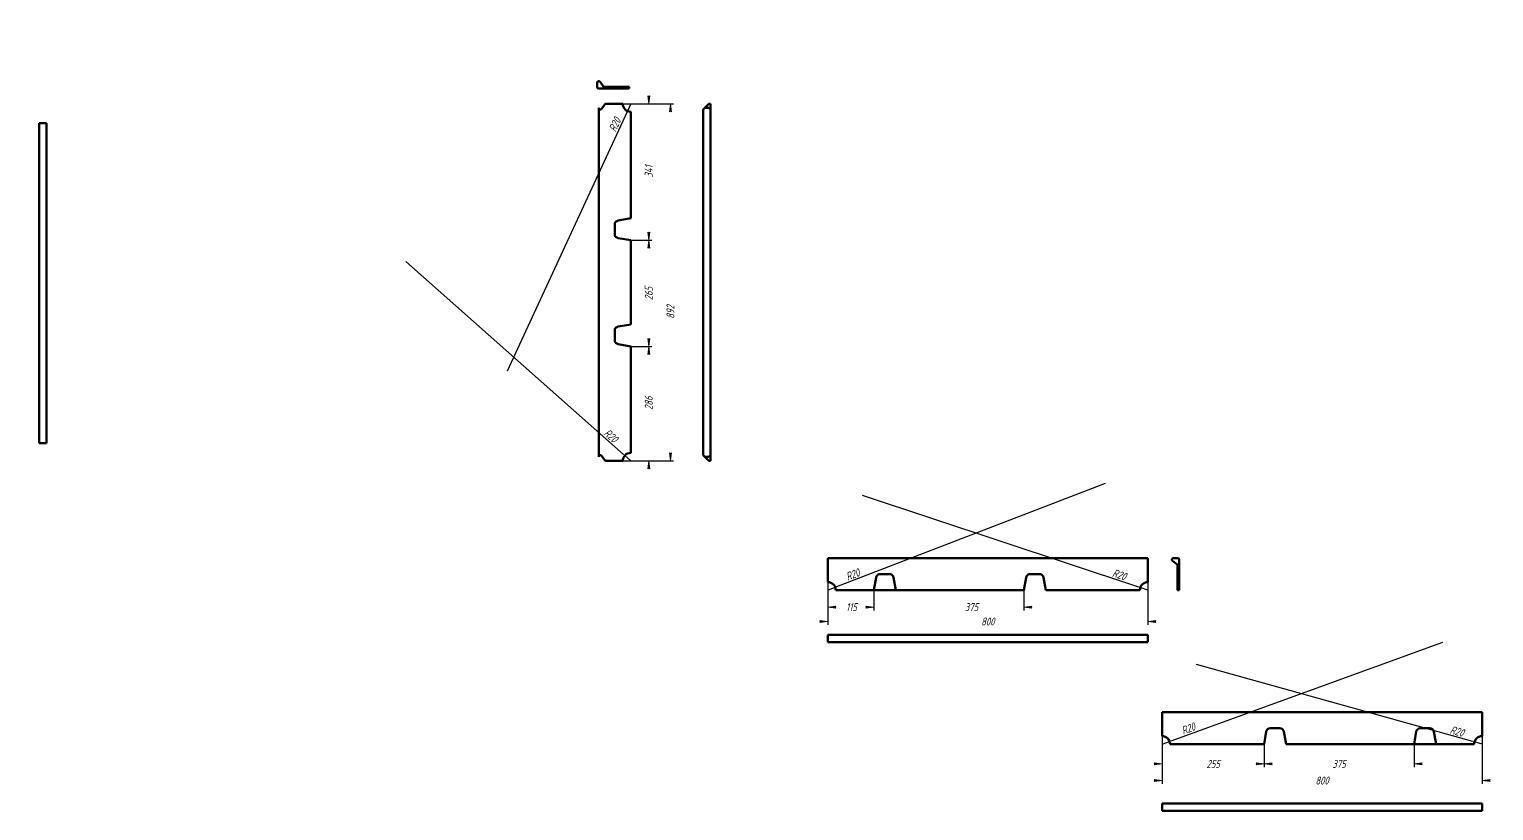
# Model space of a CAD drawing. Header units: millimetres. Extents: x 0 to 7350, y -239 to 297.
# Drawn here: x 3691 to 4607, y -191 to 297 of the extents above; entities that cross this region are included whole.
import ezdxf

# ---------------------------------------------------------------- set-up
doc = ezdxf.new("R2010")
doc.units = ezdxf.units.MM
doc.linetypes.add('K5LT_BASIC', pattern=[0])
doc.linetypes.add('K5LT_THIN', pattern=[0])
doc.layers.add('Системный слой', color=7, linetype='Continuous')
doc.layers.add('Системный слой (1)', color=7, linetype='Continuous', true_color=0x909090)
doc.styles.add('KDIMTEXTSTYLE', font='GOST_AU.SHX', dxfattribs={"width": 0.96, "oblique": 15, "height": 5})
doc.dimstyles.new('KDIMSTYLE (0.25)', dxfattribs={"dimtxt": 5, "dimasz": 1, "dimexe": 2, "dimexo": 0, "dimgap": 1, "dimtad": 1, "dimlfac": 4, "dimtxsty": 'KDIMTEXTSTYLE', "dimsah": 1, "dimcen": 0, "dimdle": 1, "dimadec": 0, "dimazin": 0, "dimtfac": 0.667, "dimtmove": 0, "dimatfit": 3, "dimfxl": 1, "dimtvp": 1, "dimtolj": 1, "dimtzin": 0, "dimarcsym": 0})

# ---------------------------------------------------------------- blocks, each defined once
blk = doc.blocks.new('KDIMARROW_01')
at = {"layer": 'Системный слой'}
blk.add_hatch(color=0, dxfattribs=at).paths.add_polyline_path([(0, 0), (-5, 0.66), (-4.5, 0), (-5, -0.66)])
at = {"layer": 'Системный слой', "color": 0, "linetype": 'K5LT_THIN', "lineweight": 18}
for p, q in [((-4.5, 0), (-5, 0.66)), ((-5, 0.66), (0, 0)), ((0, 0), (-5, -0.66)), ((-5, -0.66), (-4.5, 0))]:
    blk.add_line(p, q, dxfattribs=at)
at = {"layer": 'Системный слой (1)', "color": 0, "linetype": 'K5LT_THIN', "lineweight": 18}
blk.add_line((0, 0), (-1, 0), dxfattribs=at)

msp = doc.modelspace()

# ---------------------------------------------------------------- linework, layer by layer
at = {"layer": 'Системный слой (1)', "color": 5, "linetype": 'K5LT_BASIC', "lineweight": 60, "true_color": 0x0000ff}
for p, q in [((4046.25512, 261.03585), (4046.25512, 263.6081)), ((4047.25512, 260.03585), (4048.06266, 260.03585)), ((4050.07258, 261.44604), (4048.06266, 264.19792)), ((4048.06266, 260.03585), (4050.07258, 260.03585)), ((4050.07258, 260.03585), (4050.88012, 260.03585)), ((4061.25512, 261.03585), (4050.88012, 261.03585)), ((4050.88012, 260.03585), (4061.25512, 260.03585)), ((4061.25512, 260.03585), (4061.25512, 261.03585)), ((4061.25512, 261.03585), (4066.25512, 261.03585)), ((4066.25512, 260.03585), (4061.25512, 260.03585)), ((4066.25512, 260.03585), (4066.25512, 261.03585)), ((4047.25512, 30.03585), (4047.25512, 247.89134)), ((4049.06266, 247.30153), (4051.07258, 250.05341)), ((4051.88012, 250.4636), (4062.25512, 250.4636)), ((4112.52161, 246.89134), (4113.52161, 247.89134)), ((4115.68368, 250.05341), (4113.52161, 247.89134)), ((4116.09387, 247.89134), (4113.52161, 247.89134)), ((4116.09387, 250.4636), (4115.68368, 250.05341)), ((4117.09387, 250.4636), (4116.09387, 250.4636)), ((4116.09387, 247.89134), (4117.09387, 246.89134)), ((4117.09387, 250.05341), (4117.09387, 250.4636)), ((4117.09387, 247.30153), (4117.09387, 250.05341)), ((4117.09387, 246.89134), (4117.09387, 247.30153)), ((3698.63013, 238.41085), (3697.63013, 238.41085)), ((3697.63013, 38.41085), (3697.63013, 238.41085)), ((3698.63013, 238.41085), (3697.63013, 238.41085)), ((3697.63013, 38.41085), (3697.63013, 238.41085)), ((3698.63013, 238.41085), (3697.63013, 238.41085)), ((3697.63013, 38.41085), (3697.63013, 238.41085)), ((3698.63013, 238.41085), (3697.63013, 238.41085)), ((3697.63013, 38.41085), (3697.63013, 238.41085)), ((3698.63013, 238.41085), (3697.63013, 238.41085)), ((3697.63013, 38.41085), (3697.63013, 238.41085)), ((3698.63013, 238.41085), (3697.63013, 238.41085)), ((3697.63013, 38.41085), (3697.63013, 238.41085)), ((3698.63013, 238.41085), (3697.63013, 238.41085)), ((3697.63013, 38.41085), (3697.63013, 238.41085)), ((3698.63013, 238.41085), (3697.63013, 238.41085)), ((3697.63013, 38.41085), (3697.63013, 238.41085)), ((3698.63013, 238.41085), (3697.63013, 238.41085)), ((3697.63013, 38.41085), (3697.63013, 238.41085)), ((3698.63013, 238.41085), (3697.63013, 238.41085)), ((3697.63013, 38.41085), (3697.63013, 238.41085)), ((3698.63013, 238.41085), (3697.63013, 238.41085)), ((3697.63013, 38.41085), (3697.63013, 238.41085)), ((3698.63013, 238.41085), (3697.63013, 238.41085)), ((3697.63013, 38.41085), (3697.63013, 238.41085)), ((3701.20238, 238.41085), (3698.63013, 238.41085)), ((3701.20238, 238.41085), (3698.63013, 238.41085)), ((3701.20238, 238.41085), (3698.63013, 238.41085)), ((3701.20238, 238.41085), (3698.63013, 238.41085)), ((3701.20238, 238.41085), (3698.63013, 238.41085)), ((3701.20238, 238.41085), (3698.63013, 238.41085)), ((3701.20238, 238.41085), (3698.63013, 238.41085)), ((3701.20238, 238.41085), (3698.63013, 238.41085)), ((3701.20238, 238.41085), (3698.63013, 238.41085)), ((3701.20238, 238.41085), (3698.63013, 238.41085)), ((3701.20238, 238.41085), (3698.63013, 238.41085)), ((3701.20238, 238.41085), (3698.63013, 238.41085)), ((3701.20238, 238.41085), (3702.20238, 238.41085)), ((3701.20238, 238.41085), (3702.20238, 238.41085)), ((3701.20238, 238.41085), (3702.20238, 238.41085)), ((3701.20238, 238.41085), (3702.20238, 238.41085)), ((3701.20238, 238.41085), (3702.20238, 238.41085)), ((3701.20238, 238.41085), (3702.20238, 238.41085)), ((3701.20238, 238.41085), (3702.20238, 238.41085)), ((3701.20238, 238.41085), (3702.20238, 238.41085)), ((3701.20238, 238.41085), (3702.20238, 238.41085)), ((3701.20238, 238.41085), (3702.20238, 238.41085)), ((3701.20238, 238.41085), (3702.20238, 238.41085)), ((3701.20238, 238.41085), (3702.20238, 238.41085)), ((3702.20238, 38.41085), (3702.20238, 238.41085)), ((3702.20238, 38.41085), (3702.20238, 238.41085)), ((3702.20238, 38.41085), (3702.20238, 238.41085)), ((3702.20238, 38.41085), (3702.20238, 238.41085)), ((3702.20238, 38.41085), (3702.20238, 238.41085)), ((3702.20238, 38.41085), (3702.20238, 238.41085)), ((3702.20238, 38.41085), (3702.20238, 238.41085)), ((3702.20238, 38.41085), (3702.20238, 238.41085)), ((3702.20238, 38.41085), (3702.20238, 238.41085)), ((3702.20238, 38.41085), (3702.20238, 238.41085)), ((3702.20238, 38.41085), (3702.20238, 238.41085)), ((3702.20238, 38.41085), (3702.20238, 238.41085)), ((4067.25512, 178.9636), (4067.25512, 245.4636)), ((4112.52161, 31.03585), (4112.52161, 246.89134)), ((4117.09387, 31.03585), (4117.09387, 246.89134)), ((4057.25512, 175.0886), (4057.25512, 169.0886)), ((4067.25512, 178.9636), (4059.31679, 177.54987)), ((4059.31679, 166.62732), (4067.25512, 165.2136)), ((4067.25512, 112.7136), (4067.25512, 165.2136)), ((4067.25512, 112.7136), (4059.31679, 111.29987)), ((4057.25512, 108.8386), (4057.25512, 102.8386)), ((4059.31679, 100.37732), (4067.25512, 98.9636)), ((4067.25512, 32.4636), (4067.25512, 98.9636)), ((3697.63013, 38.41085), (3698.63013, 38.41085)), ((3697.63013, 38.41085), (3698.63013, 38.41085)), ((3697.63013, 38.41085), (3698.63013, 38.41085)), ((3697.63013, 38.41085), (3698.63013, 38.41085)), ((3697.63013, 38.41085), (3698.63013, 38.41085)), ((3697.63013, 38.41085), (3698.63013, 38.41085)), ((3697.63013, 38.41085), (3698.63013, 38.41085)), ((3697.63013, 38.41085), (3698.63013, 38.41085)), ((3697.63013, 38.41085), (3698.63013, 38.41085)), ((3697.63013, 38.41085), (3698.63013, 38.41085)), ((3697.63013, 38.41085), (3698.63013, 38.41085)), ((3697.63013, 38.41085), (3698.63013, 38.41085)), ((3698.63013, 38.41085), (3701.20238, 38.41085)), ((3698.63013, 38.41085), (3701.20238, 38.41085)), ((3698.63013, 38.41085), (3701.20238, 38.41085)), ((3698.63013, 38.41085), (3701.20238, 38.41085)), ((3698.63013, 38.41085), (3701.20238, 38.41085)), ((3698.63013, 38.41085), (3701.20238, 38.41085)), ((3698.63013, 38.41085), (3701.20238, 38.41085)), ((3698.63013, 38.41085), (3701.20238, 38.41085)), ((3698.63013, 38.41085), (3701.20238, 38.41085)), ((3698.63013, 38.41085), (3701.20238, 38.41085)), ((3698.63013, 38.41085), (3701.20238, 38.41085)), ((3698.63013, 38.41085), (3701.20238, 38.41085)), ((3702.20238, 38.41085), (3701.20238, 38.41085)), ((3702.20238, 38.41085), (3701.20238, 38.41085)), ((3702.20238, 38.41085), (3701.20238, 38.41085)), ((3702.20238, 38.41085), (3701.20238, 38.41085)), ((3702.20238, 38.41085), (3701.20238, 38.41085)), ((3702.20238, 38.41085), (3701.20238, 38.41085)), ((3702.20238, 38.41085), (3701.20238, 38.41085)), ((3702.20238, 38.41085), (3701.20238, 38.41085)), ((3702.20238, 38.41085), (3701.20238, 38.41085)), ((3702.20238, 38.41085), (3701.20238, 38.41085)), ((3702.20238, 38.41085), (3701.20238, 38.41085)), ((3702.20238, 38.41085), (3701.20238, 38.41085)), ((4049.06266, 30.62566), (4051.07258, 27.87378)), ((4051.88012, 27.4636), (4062.25512, 27.4636)), ((4112.52161, 31.03585), (4113.52161, 30.03585)), ((4116.09387, 30.03585), (4113.52161, 30.03585)), ((4115.68368, 27.87378), (4113.52161, 30.03585)), ((4116.09387, 27.4636), (4115.68368, 27.87378)), ((4116.09387, 30.03585), (4117.09387, 31.03585)), ((4117.09387, 27.4636), (4116.09387, 27.4636)), ((4117.09387, 31.03585), (4117.09387, 30.62566)), ((4117.09387, 30.62566), (4117.09387, 27.87378)), ((4117.09387, 27.87378), (4117.09387, 27.4636)), ((4390.42863, -33.25623), (4190.42863, -33.25623)), ((4190.42863, -33.25623), (4190.42863, -34.25623)), ((4190.42863, -34.25623), (4190.42863, -48.25623)), ((4390.42863, -33.25623), (4390.42863, -34.25623)), ((4390.42863, -34.25623), (4390.42863, -48.25623)), ((4408.59069, -37.07369), (4405.83881, -35.06377)), ((4406.42863, -33.25623), (4409.00088, -33.25623)), ((4410.00088, -34.25623), (4410.00088, -48.25623)), ((4219.17863, -53.25623), (4220.59235, -45.31791)), ((4223.05363, -43.25623), (4229.05363, -43.25623)), ((4231.5149, -45.31791), (4232.92863, -53.25623)), ((4312.92863, -53.25623), (4314.34235, -45.31791)), ((4316.80363, -43.25623), (4322.80363, -43.25623)), ((4325.2649, -45.31791), (4326.67863, -53.25623)), ((4409.00088, -48.25623), (4409.00088, -37.88123)), ((4312.92863, -53.25623), (4195.42863, -53.25623)), ((4385.42863, -53.25623), (4326.67863, -53.25623)), ((4409.00088, -48.25623), (4410.00088, -48.25623)), ((4409.00088, -48.25623), (4409.00088, -53.25623)), ((4410.00088, -53.25623), (4409.00088, -53.25623)), ((4410.00088, -48.25623), (4410.00088, -53.25623)), ((4190.42863, -81.25623), (4190.42863, -82.25623)), ((4390.42863, -81.25623), (4190.42863, -81.25623)), ((4190.42863, -82.25623), (4190.42863, -84.82849)), ((4390.42863, -81.25623), (4390.42863, -82.25623)), ((4390.42863, -82.25623), (4390.42863, -84.82849)), ((4190.42863, -84.82849), (4190.42863, -85.82849)), ((4390.42863, -85.82849), (4190.42863, -85.82849)), ((4390.42863, -84.82849), (4390.42863, -85.82849)), ((4399.2807, -129.47052), (4599.2807, -129.47052)), ((4399.2807, -129.47052), (4399.2807, -130.47052)), ((4399.2807, -130.47052), (4399.2807, -144.47052)), ((4599.2807, -129.47052), (4599.2807, -130.47052)), ((4599.2807, -130.47052), (4599.2807, -144.47052)), ((4464.44443, -141.5322), (4463.0307, -149.47052)), ((4472.9057, -139.47052), (4466.9057, -139.47052)), ((4476.7807, -149.47052), (4475.36698, -141.5322)), ((4558.19443, -141.5322), (4556.7807, -149.47052)), ((4566.6557, -139.47052), (4560.6557, -139.47052)), ((4570.5307, -149.47052), (4569.11698, -141.5322)), ((4404.2807, -149.47052), (4463.0307, -149.47052)), ((4476.7807, -149.47052), (4594.2807, -149.47052)), ((4399.2807, -186.47052), (4399.2807, -187.47052)), ((4399.2807, -186.47052), (4599.2807, -186.47052)), ((4399.2807, -187.47052), (4399.2807, -190.04277)), ((4399.2807, -190.04277), (4399.2807, -191.04277)), ((4399.2807, -191.04277), (4599.2807, -191.04277)), ((4599.2807, -186.47052), (4599.2807, -187.47052)), ((4599.2807, -187.47052), (4599.2807, -190.04277)), ((4599.2807, -190.04277), (4599.2807, -191.04277))]:
    msp.add_line(p, q, dxfattribs=at)
for centre, radius, start, end in [((4047.25512, 263.6081), 1, 36.14367286, 180), ((4047.25512, 261.03585), 1, 180, 270), ((4050.88012, 262.03585), 1, 216.14367286, 270), ((4048.25512, 247.89134), 1, 180, 270), ((4048.25512, 247.89134), 1, 270, 323.85632714), ((4051.88012, 249.4636), 1, 90, 143.85632714), ((4067.25512, 250.4636), 5, 180, 270), ((4059.75512, 175.0886), 2.5, 100.09786384, 180), ((4059.75512, 169.0886), 2.5, 180, 259.90213616), ((4059.75512, 108.8386), 2.5, 100.09786384, 180), ((4059.75512, 102.8386), 2.5, 180, 259.90213616), ((4048.25512, 30.03585), 1, 90, 180), ((4048.25512, 30.03585), 1, 36.14367286, 90), ((4051.88012, 28.4636), 1, 216.14367286, 270), ((4067.25512, 27.4636), 5, 90, 180), ((4406.42863, -34.25623), 1, 90, 233.85632714), ((4409.00088, -34.25623), 1, 0, 90), ((4223.05363, -45.75623), 2.5, 90, 169.90213616), ((4229.05363, -45.75623), 2.5, 10.09786384, 90), ((4316.80363, -45.75623), 2.5, 90, 169.90213616), ((4322.80363, -45.75623), 2.5, 10.09786384, 90), ((4408.00088, -37.88123), 1, 0, 53.85632714), ((4190.42863, -53.25623), 5, 0, 90), ((4390.42863, -53.25623), 5, 90, 180), ((4399.2807, -149.47052), 5, 0, 90), ((4466.9057, -141.97052), 2.5, 90, 169.90213616), ((4472.9057, -141.97052), 2.5, 10.09786384, 90), ((4560.6557, -141.97052), 2.5, 90, 169.90213616), ((4566.6557, -141.97052), 2.5, 10.09786384, 90), ((4599.2807, -149.47052), 5, 90, 180)]:
    msp.add_arc(centre, radius, start, end, dxfattribs=at)

# ---------------------------------------------------------------- dimensions: what is measured, and where the dimension line sits
at = {"layer": 'Системный слой (1)', "color": 7}
for center, location in [((4067.25512, 250.4636), (4060.54103, 235.93939)), ((4067.25512, 27.4636), (4052.5246, 40.51417)), ((4190.42863, -53.25623), (4207.22863, -46.7886)), ((4390.42863, -53.25623), (4371.47793, -46.97011)), ((4399.2807, -149.47052), (4416.89803, -143.07695)), ((4599.2807, -149.47052), (4582.70065, -144.85006))]:
    msp.add_radius_dim(center=center, radius=5, location=location, dimstyle='KDIMSTYLE (0.25)', override={"dimpost": '\\H5.0;\\W0.965;\\Q15;\\Q15;\\H5.0;\\W0.965;\\Q15;<>\\H5.0;\\W0.965;\\Q15;\\Q15;', "dimblk2": 'KDIMARROW_01', "dimclrt": 7, "dimtolj": 1}, dxfattribs=at).render()
for base, p1, p2, location in [((4092.0756, 250.4636), (4062.25512, 27.4636), (4062.25512, 250.4636), (4092.0756, 120.4636)), ((4078.50814, 165.2136), (4067.25512, 250.4636), (4067.25512, 165.2136), (4078.50814, 208.2136)), ((4078.50814, 98.9636), (4067.25512, 165.2136), (4067.25512, 98.9636), (4078.50814, 131.9636)), ((4078.50814, 27.4636), (4067.25512, 98.9636), (4067.25512, 27.4636), (4078.50814, 63.4636))]:
    msp.add_linear_dim(base=base, p1=p1, p2=p2, angle=90, location=location, dimstyle='KDIMSTYLE (0.25)', override={"dimexo": 0, "dimpost": '\\H5.0;\\W0.965;\\Q15;\\Q15;\\H5.0;\\W0.965;\\Q15;<>\\H5.0;\\W0.965;\\Q15;\\Q15;', "dimblk1": 'KDIMARROW_01', "dimblk2": 'KDIMARROW_01', "dimse1": 0, "dimse2": 0, "dimclrt": 7, "dimtolj": 1}, dxfattribs=at).render()
for base, p1, p2, location in [((4190.42863, -72.87656), (4390.42863, -48.25623), (4190.42863, -48.25623), (4290.42863, -72.87656)), ((4219.17863, -63.91114), (4190.42863, -53.25623), (4219.17863, -53.25623), (4205.17863, -63.91114)), ((4219.17863, -63.91114), (4312.92863, -53.25623), (4219.17863, -53.25623), (4280.17863, -63.91114)), ((4399.2807, -172.22478), (4599.2807, -144.47052), (4399.2807, -144.47052), (4499.2807, -172.22478)), ((4399.2807, -161.82612), (4463.0307, -149.47052), (4399.2807, -149.47052), (4431.2807, -161.82612)), ((4463.0307, -161.82612), (4556.7807, -149.47052), (4463.0307, -149.47052), (4509.9057, -161.82612))]:
    msp.add_linear_dim(base=base, p1=p1, p2=p2, location=location, dimstyle='KDIMSTYLE (0.25)', override={"dimexo": 0, "dimpost": '\\H5.0;\\W0.965;\\Q15;\\Q15;\\H5.0;\\W0.965;\\Q15;<>\\H5.0;\\W0.965;\\Q15;\\Q15;', "dimblk1": 'KDIMARROW_01', "dimblk2": 'KDIMARROW_01', "dimse1": 0, "dimse2": 0, "dimclrt": 7, "dimtolj": 1}, dxfattribs=at).render()

doc.saveas('drawing.dxf')
